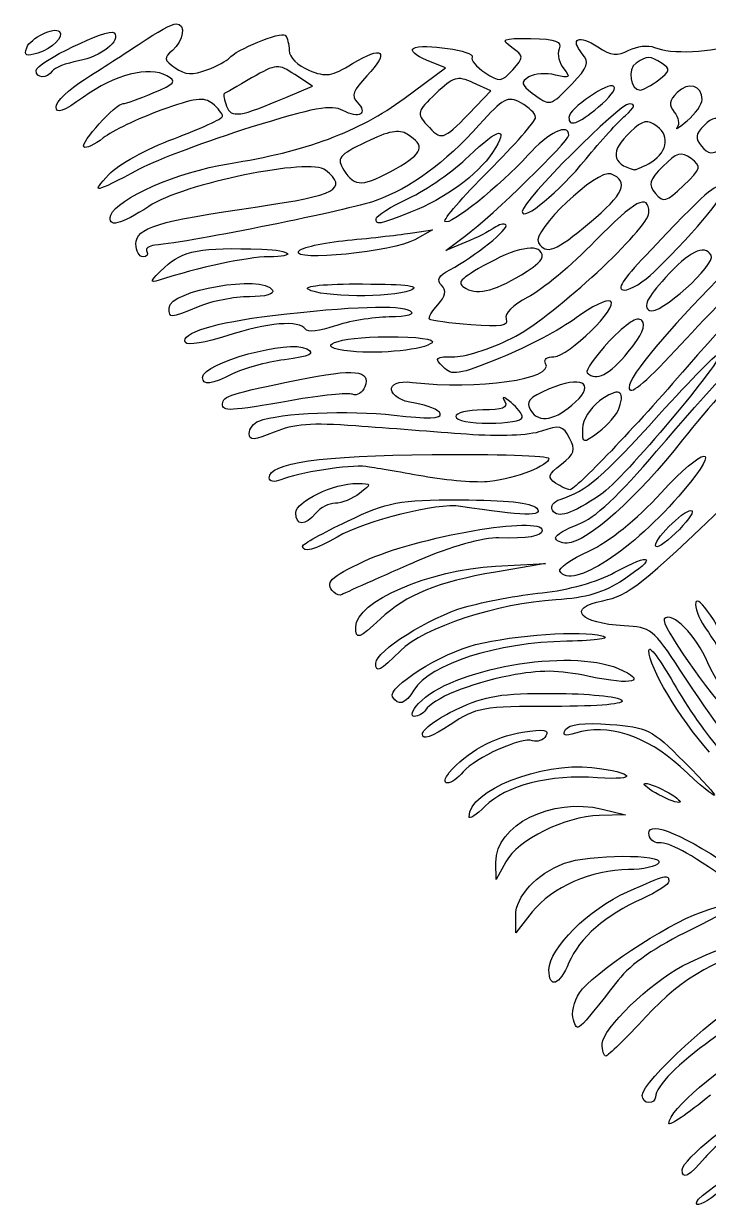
# Model space of a CAD drawing. Extents: x 10.1 to 90.6, y 31.5 to 101.4.
# Drawn here: x 10.08 to 37.27, y 54.15 to 101.17 of the extents above; entities that cross this region are included whole.
import ezdxf

# ---------------------------------------------------------------- set-up
doc = ezdxf.new("R2010")
doc.units = 0
doc.layers.get('0').update_dxf_attribs({"linetype": 'CONTINUOUS'})

msp = doc.modelspace()

# ---------------------------------------------------------------- linework, layer by layer
at = {"color": 7}
for points in [[(10.19687, 100.216076)], [(10.567639, 99.309666)], [(35.304891, 98.939376)], [(20.48895, 98.23922)], [(32.91459, 97.860011)], [(37.025972, 98.152175)], [(27.753469, 97.585146)], [(32.418819, 95.800447)], [(34.89557, 95.605891)], [(36.584956, 95.810528)], [(13.458767, 95.180856)], [(24.866648, 95.414804)], [(24.072234, 93.430429)], [(32.557482, 93.256629)], [(20.985957, 92.120712)], [(15.675621, 91.488948)], [(30.080659, 91.334458)], [(35.126967, 91.313767)], [(21.376188, 90.616167)], [(15.859305, 89.882901)], [(16.499565, 88.503868)], [(23.064177, 88.155981)], [(34.092965, 88.128861)], [(17.182222, 87.117928)], [(17.975972, 86.070493)], [(32.001534, 86.147492)], [(33.736187, 85.909743)], [(29.882222, 85.526679)], [(19.828055, 83.12908)], [(31.08284, 81.838752)], [(20.886389, 81.73611)], [(21.150972, 80.413601)], [(31.205138, 80.743436)], [(35.173888, 80.436368)], [(31.371985, 79.417749)], [(22.391206, 78.5862)], [(23.267639, 77.206684)], [(24.061389, 75.767832)], [(24.733018, 74.430117)], [(25.759037, 74.157525)], [(25.913472, 72.942384)], [(36.149836, 71.657496)], [(26.982055, 71.416217)], [(35.173888, 70.610116)], [(27.765555, 69.666789)], [(30.940555, 63.58945)], [(31.910263, 61.595897)], [(33.057222, 60.654544)], [(34.644722, 58.597588)], [(35.703055, 57.482412)], [(36.232222, 55.640541)], [(36.810074, 54.363781)]]:
    msp.add_lwpolyline(points, close=True, dxfattribs=at)
for points in [[(25.188162, 98.198046), (26.836756, 99.411671), (26.07422, 99.723358)], [(20.48895, 98.23922), (21.546723, 98.690097), (20.851284, 99.145767)], [(27.753469, 97.585146), (28.638939, 98.498718), (27.932687, 98.820507)], [(25.516597, 92.859852), (26.310347, 92.984675), (25.614194, 92.587194)], [(27.633263, 92.485636), (26.839513, 92.165017), (27.633263, 92.752765)], [(28.823888, 79.619967), (30.808263, 79.725861), (28.823888, 79.385311)], [(33.057222, 69.965618), (33.983263, 69.73824), (32.942318, 69.711157)], [(29.226108, 67.871994), (28.845076, 67.170533), (28.834493, 67.848636), (28.834482, 67.848636)], [(30.277215, 65.883105), (29.623507, 65.053864), (29.62057, 65.735348), (29.620572, 65.735351)]]:
    msp.add_lwpolyline(points, dxfattribs=at)
for points in [[(14.74256, 100.413889), (15.365278, 100.82947), (15.990356, 101.169491), (16.131623, 101.169491)], [(16.131623, 101.169491), (16.529424, 101.169491), (16.434716, 100.478915), (15.985821, 100.106364)], [(10.19687, 100.216076), (10.344031, 100.599573), (11.290435, 101.064055), (11.499231, 100.855259)], [(10.567639, 99.309656), (10.567639, 99.62547), (13.452013, 101.019144), (13.664941, 100.806216)], [(11.499231, 100.855259), (11.696653, 100.657837), (11.213079, 100.177481), (10.635449, 99.997226)], [(13.664941, 100.806216), (13.964606, 100.506551), (13.146011, 99.857896), (12.257921, 99.691291)], [(18.235169, 99.796981), (18.486226, 100.128655), (20.30048, 100.873454), (20.462553, 100.711381)], [(20.462553, 100.711381), (20.55014, 100.623793), (20.621805, 100.348293), (20.621805, 100.099159)], [(32.266104, 99.975694), (31.758316, 100.587543), (32.120866, 100.745962), (32.884232, 100.245786)], [(10.635449, 99.997226), (10.16992, 99.851953), (10.075268, 99.899184), (10.19687, 100.216076)], [(12.485868, 98.954926), (13.104331, 99.341773), (14.119842, 99.998308), (14.74256, 100.413889)], [(23.139072, 99.584293), (24.337085, 100.324706), (24.639408, 100.070396), (23.71198, 99.10237)], [(26.07422, 99.723358), (25.654823, 99.894787), (25.422681, 100.103646), (25.558343, 100.18749)], [(25.558343, 100.18749), (25.906569, 100.402705), (28.045714, 100.085832), (27.894653, 99.84141)], [(29.46622, 100.224717), (29.00821, 100.559621), (29.079896, 100.592641), (30.22731, 100.575295)], [(29.500954, 99.334653), (29.953122, 99.834293), (29.951741, 99.869696), (29.46622, 100.224717)], [(30.22731, 100.575295), (31.22748, 100.560161), (31.462678, 100.474431), (31.345021, 100.167824)], [(31.345021, 100.167824), (31.263063, 99.954247), (31.346873, 99.596252), (31.531303, 99.372277)], [(32.884232, 100.245786), (33.416171, 99.897245), (33.66561, 99.870355), (34.118486, 100.112727)], [(34.118486, 100.112727), (34.430658, 100.279795), (34.885127, 100.331162), (35.128417, 100.226873)], [(35.128417, 100.226873), (35.778236, 99.94832), (37.406884, 100.021192), (38.485191, 100.377064)], [(12.257921, 99.691291), (11.761613, 99.598184), (11.290301, 99.416439), (11.210558, 99.287415)], [(15.985821, 100.106364), (15.629618, 99.810745), (15.64258, 99.730584), (16.098169, 99.411475)], [(17.355331, 99.332926), (17.76352, 99.48812), (18.159447, 99.696945), (18.235169, 99.796981)], [(20.621805, 100.099159), (20.621805, 99.846619), (20.968515, 99.502579), (21.405364, 99.321628)], [(27.894653, 99.84141), (27.826147, 99.730565), (28.053588, 99.454123), (28.400076, 99.227095)], [(31.857431, 98.778674), (32.49155, 99.440553), (32.555288, 99.627246), (32.266104, 99.975694)], [(35.437183, 99.588378), (34.950204, 99.896239), (34.870255, 99.897504), (34.407729, 99.604624)], [(11.210558, 99.287415), (11.01606, 98.972709), (10.567639, 98.988224), (10.567639, 99.309666)], [(15.758478, 99.10399), (15.056626, 99.496769), (13.680565, 99.142008), (12.450959, 98.251285)], [(16.098169, 99.411475), (16.491062, 99.136282), (16.789131, 99.117658), (17.355331, 99.332926)], [(20.851284, 99.145767), (20.183563, 99.583274), (20.115036, 99.578052), (19.132053, 99.014746)], [(21.405364, 99.321628), (22.091074, 99.037598), (22.307574, 99.070401), (23.139072, 99.584293)], [(28.400076, 99.227095), (28.98289, 98.845222), (29.065313, 98.853276), (29.500954, 99.334653)], [(31.20294, 99.13022), (30.837928, 99.221062), (30.36226, 99.185981), (30.145895, 99.052264)], [(31.531303, 99.372277), (31.821361, 99.01999), (31.777062, 98.987332), (31.20294, 99.13022)], [(34.407729, 99.604624), (34.042072, 99.373089), (34.171983, 98.515842), (34.570273, 98.532053)], [(35.304891, 98.939387), (35.757718, 99.281581), (35.776527, 99.373849), (35.437183, 99.588378)], [(11.361389, 97.856786), (11.361389, 98.073916), (11.867404, 98.568079), (12.485868, 98.954926)], [(15.218813, 98.417179), (16.098708, 98.784823), (16.168984, 98.87426), (15.758478, 99.10399)], [(19.132053, 99.014746), (18.568967, 98.692065), (18.075694, 98.407074), (18.03589, 98.381434)], [(23.71198, 99.10237), (23.167862, 98.534432), (23.076506, 98.291457), (23.316756, 98.051207)], [(27.932687, 98.820507), (27.296306, 99.110464), (27.14861, 99.067731), (26.439694, 98.388546)], [(30.145895, 99.052264), (29.810263, 98.84483), (29.830009, 98.75057), (30.280385, 98.410228)], [(30.280385, 98.410228), (30.986278, 97.876799), (30.995427, 97.878937), (31.857431, 98.778674)], [(33.525137, 98.67311), (33.317058, 98.881187), (31.734305, 97.797816), (31.734305, 97.447314)], [(34.570273, 98.532053), (34.68398, 98.536683), (35.014559, 98.719976), (35.304891, 98.939376)], [(37.025972, 98.152175), (37.025972, 98.718775), (36.471971, 98.8768), (36.031122, 98.435951)], [(14.024409, 97.994491), (14.124933, 97.994491), (14.662415, 98.1847), (15.218813, 98.417179)], [(18.03589, 98.381434), (17.996083, 98.355796), (18.039938, 98.135631), (18.133367, 97.892185)], [(26.439694, 98.388546), (25.701869, 97.681664), (25.680049, 97.60485), (26.088801, 97.153185)], [(29.825857, 98.024656), (29.298694, 98.306787), (29.133858, 98.219839), (28.172212, 97.152381)], [(32.91459, 97.860011), (33.345467, 98.21214), (33.620213, 98.578035), (33.525137, 98.67311)], [(36.031122, 98.435951), (35.711458, 98.116287), (35.686391, 97.936497), (35.921926, 97.652697)], [(12.450959, 98.251285), (11.661283, 97.679248), (11.361389, 97.570666), (11.361389, 97.856786)], [(12.464765, 96.273755), (12.311611, 96.426909), (13.732439, 97.994491), (14.024409, 97.994491)], [(17.576539, 97.996613), (17.251575, 98.266308), (16.869281, 98.216297), (15.526018, 97.728363)], [(17.975972, 97.49278), (17.975972, 97.587565), (17.796227, 97.814289), (17.576539, 97.996613)], [(18.133367, 97.892185), (18.318473, 97.409804), (18.661767, 97.460382), (20.48895, 98.23922)], [(18.210282, 95.606836), (21.306709, 96.097439), (23.381087, 96.867752), (25.188162, 98.198046)], [(22.754765, 97.721187), (22.301079, 97.963993), (21.615723, 97.83866), (19.094085, 97.051736)], [(23.316756, 98.051207), (23.774681, 97.593282), (23.402328, 97.374623), (22.754765, 97.721187)], [(30.411388, 97.446891), (30.411388, 97.592311), (30.1479, 97.852304), (29.825857, 98.024656)], [(34.139627, 97.985688), (33.73904, 97.995134), (29.882222, 94.120047), (29.882222, 93.708101)], [(31.734305, 97.447314), (31.734305, 97.05422), (32.073892, 97.17296), (32.91459, 97.860011)], [(33.98125, 97.522668), (34.354902, 97.842184), (34.401871, 97.979497), (34.139627, 97.985688)], [(36.430659, 97.310713), (36.758081, 97.586379), (37.025972, 97.965035), (37.025972, 98.152175)], [(15.526018, 97.728363), (14.61792, 97.398499), (13.588863, 96.905048), (13.239224, 96.631805)], [(16.038455, 96.59992), (17.104088, 96.99621), (17.975972, 97.397996), (17.975972, 97.49278)], [(26.088801, 97.153185), (26.66923, 96.511816), (26.727915, 96.527043), (27.753469, 97.585146)], [(28.541819, 95.312923), (29.570082, 96.341187), (30.411388, 97.301473), (30.411388, 97.446891)], [(32.418819, 95.800447), (32.986006, 96.497849), (33.689102, 97.272848), (33.98125, 97.522668)], [(35.24463, 97.083121), (34.847231, 97.375731), (34.687618, 97.343894), (34.181701, 96.871092)], [(35.921926, 97.652697), (36.090064, 97.450103), (36.139366, 97.177505), (36.031487, 97.046926)], [(37.938734, 97.211761), (37.60039, 97.492561), (37.453819, 97.477397), (37.101566, 97.125147)], [(19.094085, 97.051736), (17.387716, 96.519233), (15.396285, 95.770052), (14.66868, 95.38689)], [(25.31322, 96.776791), (24.98711, 96.982497), (24.572138, 96.904112), (23.671954, 96.466768)], [(28.172212, 97.152381), (26.781059, 95.608159), (25.493642, 94.667319), (24.043217, 94.134927)], [(27.765409, 95.908352), (28.953672, 97.06152), (29.400728, 97.129521), (28.693039, 96.049452)], [(31.732458, 96.73772), (31.737168, 97.242757), (30.918497, 96.843797), (30.103688, 95.94397)], [(34.181701, 96.871092), (33.365347, 96.108179), (33.416169, 95.598385), (34.331386, 95.369547)], [(34.89557, 95.605891), (35.620127, 95.993662), (35.783758, 96.686153), (35.24463, 97.083121)], [(36.031487, 97.046926), (35.923612, 96.916343), (36.103237, 97.035046), (36.430659, 97.310713)], [(49.858263, 96.991681), (44.566044, 95.269579), (40.801028, 92.619306), (36.435967, 87.54345)], [(37.101566, 97.125147), (36.755287, 96.778866), (36.737052, 96.622828), (37.005117, 96.299827)], [(13.239224, 96.631805), (12.889588, 96.358559), (12.541079, 96.197439), (12.464765, 96.273755)], [(13.458767, 95.180856), (13.81196, 95.565053), (14.972819, 96.20363), (16.038455, 96.59992)], [(23.671954, 96.466768), (22.572621, 95.93267), (22.49618, 95.834949), (22.798747, 95.35046)], [(24.866648, 95.414804), (25.953636, 96.035585), (26.045261, 96.315033), (25.31322, 96.776791)], [(27.633263, 92.752765), (28.698494, 93.54154), (31.730143, 96.488697), (31.732458, 96.73772)], [(28.693039, 96.049452), (28.10795, 95.156491), (26.824898, 94.219035), (25.445096, 93.676356)], [(30.103688, 95.94397), (28.997153, 94.721979), (26.996239, 93.119361), (26.809824, 93.305776)], [(36.584956, 95.810528), (36.188412, 96.10049), (36.024386, 96.054841), (35.469695, 95.500148)], [(37.005117, 96.299827), (37.270947, 95.979522), (37.43489, 95.963478), (37.842285, 96.217901)], [(13.540166, 93.56272), (13.749047, 94.213161), (16.20851, 95.289672), (18.210282, 95.606836)], [(22.07169, 95.353074), (21.468001, 95.854091), (16.413719, 94.817028), (15.045108, 93.911325)], [(25.372476, 94.233137), (26.081647, 94.565486), (27.158466, 95.319334), (27.765409, 95.908352)], [(29.882222, 93.708101), (29.882222, 93.27551), (31.349945, 94.48618), (32.418819, 95.800447)], [(34.331386, 95.369547), (34.377334, 95.358064), (34.631217, 95.464413), (34.89557, 95.605891)], [(35.469695, 95.500148), (34.91584, 94.946293), (34.871353, 94.787151), (35.169845, 94.42749)], [(36.285109, 94.737873), (36.996555, 95.419479), (37.017463, 95.494274), (36.584956, 95.810528)], [(14.66868, 95.38689), (12.810917, 94.408577), (12.737278, 94.396039), (13.458767, 95.180856)], [(19.365035, 93.898463), (22.502937, 94.351959), (22.973345, 94.604766), (22.07169, 95.353074)], [(22.798747, 95.35046), (23.223075, 94.671004), (23.583916, 94.682231), (24.866648, 95.414804)], [(26.809824, 93.305776), (26.734156, 93.381444), (27.513553, 94.28466), (28.541819, 95.312923)], [(33.402569, 95.199528), (32.857197, 95.408808), (30.242375, 92.92576), (30.525582, 92.467525)], [(32.557482, 93.256629), (33.918927, 94.396497), (34.144397, 94.91486), (33.402569, 95.199528)], [(41.841909, 94.554908), (40.911124, 94.554908), (34.109255, 87.646804), (34.122685, 86.715118)], [(37.840481, 94.674375), (37.572228, 94.840163), (37.252053, 94.556159), (34.786959, 91.965836)], [(35.126967, 91.313767), (36.924075, 93.075982), (38.090118, 94.520091), (37.840481, 94.674375)], [(35.169845, 94.42749), (35.485149, 94.047572), (35.597116, 94.078735), (36.285109, 94.737873)], [(24.043217, 94.134927), (23.061968, 93.774749), (16.760672, 92.502135), (15.283416, 92.36579)], [(24.072234, 93.430429), (24.078187, 93.539569), (24.663308, 93.900789), (25.372476, 94.233137)], [(34.909305, 93.65887), (34.909305, 94.45317), (34.359646, 94.163907), (32.782854, 92.539799)], [(15.045108, 93.911325), (13.928151, 93.172156), (13.373482, 93.043674), (13.540166, 93.56272)], [(14.536389, 92.417723), (14.536389, 93.067111), (15.359836, 93.319626), (19.365035, 93.898463)], [(25.445096, 93.676356), (24.165979, 93.173277), (24.057113, 93.153775), (24.072234, 93.430429)], [(29.628002, 88.760946), (31.188753, 89.592817), (34.909305, 93.043288), (34.909305, 93.65887)], [(27.009545, 91.396643), (27.989869, 91.915853), (29.381151, 93.027505), (29.234358, 93.174299)], [(29.234358, 93.174299), (29.161155, 93.247504), (28.949555, 93.194645), (28.764137, 93.056826)], [(30.525582, 92.467525), (30.827977, 91.978239), (31.205874, 92.124998), (32.557482, 93.256629)], [(22.939693, 92.565874), (23.920427, 92.658909), (25.080035, 92.791201), (25.516597, 92.859852)], [(28.764137, 93.056826), (28.578717, 92.919013), (28.069826, 92.661978), (27.633263, 92.485636)], [(14.816585, 91.909075), (14.662476, 91.909075), (14.536389, 92.137966), (14.536389, 92.417723)], [(15.283416, 92.36579), (15.039438, 92.343274), (14.897638, 92.2313), (14.968303, 92.11696)], [(15.675621, 91.488948), (16.412782, 92.168864), (17.084628, 92.294382), (19.538329, 92.210604)], [(19.538329, 92.210604), (20.738492, 92.169626), (20.960668, 91.909075), (19.795448, 91.909075)], [(25.614194, 92.587194), (24.777695, 92.109584), (20.726737, 91.701284), (20.985957, 92.120712)], [(20.985957, 92.120712), (21.079775, 92.272514), (21.958957, 92.472838), (22.939693, 92.565874)], [(30.675972, 91.911196), (30.675972, 92.445396), (29.789054, 92.34106), (28.544454, 91.660446)], [(32.782854, 92.539799), (31.858781, 91.587995), (30.653416, 90.580027), (30.104265, 90.299873)], [(37.378778, 91.97522), (37.11303, 92.416686), (36.507634, 92.117487), (35.572697, 91.082625)], [(35.974949, 88.204908), (36.989774, 89.296314), (38.785858, 91.171548), (39.966249, 92.372095)], [(14.968303, 92.11696), (15.038967, 92.002623), (14.970684, 91.909075), (14.816585, 91.909075)], [(19.795448, 91.909075), (18.984881, 91.909075), (16.976786, 91.477891), (15.46243, 90.978678)], [(30.080659, 91.334458), (30.408081, 91.538449), (30.675972, 91.797981), (30.675972, 91.911196)], [(34.786959, 91.965836), (33.860804, 90.992629), (33.608179, 90.586163), (33.929471, 90.586163)], [(34.936441, 89.775639), (35.311252, 89.543991), (37.600967, 91.606119), (37.378778, 91.97522)], [(15.46243, 90.978678), (15.046905, 90.8417), (15.092688, 90.951283), (15.675621, 91.488948)], [(15.859305, 89.882901), (15.859305, 90.584091), (19.568518, 91.220229), (19.960347, 90.58624)], [(26.675202, 90.776925), (26.465758, 90.986372), (26.558108, 91.157547), (27.009545, 91.396643)], [(28.544454, 91.660446), (27.356372, 91.010737), (27.23805, 90.876104), (27.651699, 90.644615)], [(27.651699, 90.644615), (28.143491, 90.369395), (28.856842, 90.571992), (30.080659, 91.334458)], [(33.929471, 90.586163), (34.179986, 90.586163), (34.71886, 90.913585), (35.126967, 91.313767)], [(35.217044, 84.182535), (39.430817, 89.132532), (42.08862, 91.590855), (42.922092, 91.30928)], [(21.376188, 90.616167), (21.164061, 90.750594), (22.040811, 90.837549), (23.532222, 90.83)], [(23.532222, 90.83), (25.373701, 90.820687), (25.879896, 90.750827), (25.425416, 90.568735)], [(26.528842, 90.006064), (26.84422, 90.354557), (26.884649, 90.567481), (26.675202, 90.776925)], [(35.572697, 91.082625), (34.827149, 90.257395), (34.672143, 89.938982), (34.936441, 89.775639)], [(19.04142, 90.321657), (18.446076, 90.321657), (17.531541, 90.143063), (17.009118, 89.924782)], [(19.960347, 90.58624), (20.059182, 90.42632), (19.695676, 90.321657), (19.04142, 90.321657)], [(25.425416, 90.568735), (24.674495, 90.267872), (21.874049, 90.300678), (21.376188, 90.616167)], [(30.104265, 90.299873), (29.494866, 89.98898), (29.15852, 89.653142), (29.241083, 89.437991)], [(42.36552, 90.744873), (41.192069, 90.135853), (38.295202, 87.240528), (36.250441, 84.633046)], [(17.009118, 89.924782), (15.85421, 89.442229), (15.859305, 89.442414), (15.859305, 89.882901)], [(19.960347, 89.574132), (23.09308, 89.945541), (25.031476, 90.011258), (25.428591, 89.75952)], [(26.201725, 89.426735), (26.141982, 89.480549), (26.289186, 89.741248), (26.528842, 90.006064)], [(31.135828, 87.940325), (31.720332, 87.940325), (33.744387, 89.928113), (33.385644, 90.149828)], [(33.385644, 90.149828), (33.248857, 90.234368), (32.634542, 89.934068), (32.020499, 89.482496)], [(16.499565, 88.503868), (16.272664, 88.871004), (17.667166, 89.302259), (19.960347, 89.574132)], [(21.264634, 89.028881), (21.031097, 89.406754), (19.757607, 89.300272), (18.144057, 88.767957)], [(24.590555, 89.520345), (23.935712, 89.511719), (22.952089, 89.344876), (22.404727, 89.14956)], [(25.428591, 89.75952), (25.652077, 89.617849), (25.345226, 89.530275), (24.590555, 89.520345)], [(27.843348, 89.207187), (27.000197, 89.274123), (26.261465, 89.372919), (26.201725, 89.426735)], [(29.241083, 89.437991), (29.347279, 89.161247), (29.046858, 89.11164), (27.843348, 89.207187)], [(32.020499, 89.482496), (31.406457, 89.030924), (30.057132, 88.316797), (29.021998, 87.895546)], [(34.635673, 89.378123), (34.456095, 89.557701), (34.0312, 89.286794), (33.337733, 88.550575)], [(34.092965, 88.128861), (34.637588, 88.789587), (34.815251, 89.198545), (34.635673, 89.378123)], [(22.404727, 89.14956), (21.854975, 88.95339), (21.344674, 88.899376), (21.264634, 89.028881)], [(18.144057, 88.767957), (17.318202, 88.495505), (16.578181, 88.376667), (16.499565, 88.503868)], [(17.182222, 87.117928), (17.182222, 87.694318), (20.626663, 88.641216), (21.317337, 88.254697)], [(23.064177, 88.155981), (21.436463, 88.312718), (22.502585, 88.734157), (24.526794, 88.734157)], [(26.297118, 88.496674), (26.001602, 88.217465), (24.294219, 88.03754), (23.064177, 88.155981)], [(24.526794, 88.734157), (25.731082, 88.734157), (26.446846, 88.638139), (26.297118, 88.496674)], [(27.2088, 87.940325), (27.692556, 87.940325), (28.781198, 88.309603), (29.628002, 88.760946)], [(33.337733, 88.550575), (32.770704, 87.94859), (32.376404, 87.386422), (32.46151, 87.301313)], [(21.317337, 88.254697), (21.668799, 88.058009), (21.474042, 87.961716), (20.435989, 87.81895)], [(26.73459, 87.53498), (26.370519, 87.899049), (26.418805, 87.940325), (27.2088, 87.940325)], [(30.80857, 87.675246), (30.718464, 87.82104), (30.865731, 87.940325), (31.135828, 87.940325)], [(32.46151, 87.301313), (32.818308, 86.944515), (33.331153, 87.204651), (34.092965, 88.128861)], [(37.745919, 88.102337), (37.952103, 87.896152), (33.865598, 83.036693), (33.005048, 82.464743)], [(34.122685, 86.715118), (34.12766, 86.370284), (34.688484, 86.821362), (35.974949, 88.204908)], [(35.307828, 85.626863), (36.590563, 87.046586), (37.687705, 88.16055), (37.745919, 88.102337)], [(20.435989, 87.81895), (19.703111, 87.718151), (18.776652, 87.46612), (18.377192, 87.258877)], [(20.982353, 87.02149), (23.228073, 87.478635), (23.881332, 87.410208), (23.625908, 86.74459)], [(25.516597, 86.919416), (28.091691, 86.611645), (31.192224, 87.054481), (30.80857, 87.675246)], [(29.021998, 87.895546), (27.331575, 87.207624), (27.098659, 87.170908), (26.73459, 87.53498)], [(36.435967, 87.54345), (34.395328, 85.170518), (31.988837, 82.647494), (31.771119, 82.652709)], [(18.377192, 87.258877), (17.540918, 86.825013), (17.182222, 86.782704), (17.182222, 87.117928)], [(17.975972, 86.070493), (17.975972, 86.370671), (18.32037, 86.47961), (20.982353, 87.02149)], [(25.627854, 86.088241), (24.445622, 86.261056), (24.338651, 87.060201), (25.516597, 86.919416)], [(32.001534, 86.147492), (32.815033, 86.905383), (32.210444, 87.197626), (30.946087, 86.657667)], [(23.625908, 86.74459), (23.536823, 86.512437), (23.318404, 86.378341), (23.140533, 86.446595)], [(30.946087, 86.657667), (30.128636, 86.308568), (30.000435, 86.156353), (30.223299, 85.799493)], [(33.736187, 85.909743), (33.980041, 86.631822), (33.702403, 86.727564), (32.951341, 86.180388)], [(20.727282, 86.202425), (18.229043, 85.762185), (17.975972, 85.750051), (17.975972, 86.070493)], [(23.140533, 86.446595), (22.962664, 86.514853), (21.876698, 86.404974), (20.727282, 86.202425)], [(26.625426, 85.675216), (26.574517, 85.829619), (26.125612, 86.015481), (25.627854, 86.088241)], [(29.18559, 86.154387), (29.331518, 85.911489), (29.099076, 85.823658), (28.310337, 85.823658)], [(29.434557, 86.121991), (29.130376, 86.368729), (29.050578, 86.379114), (29.18559, 86.154387)], [(29.882222, 85.526679), (29.882222, 85.65438), (29.680773, 85.922271), (29.434557, 86.121991)], [(30.223299, 85.799493), (30.547159, 85.28091), (31.210763, 85.410778), (32.001534, 86.147492)], [(32.951341, 86.180388), (32.57714, 85.907772), (32.27642, 85.42246), (32.271785, 85.083703)], [(19.413313, 85.383317), (20.262025, 85.708998), (22.986977, 85.82778), (24.794375, 85.617878)], [(24.794375, 85.617878), (26.125448, 85.463295), (26.689476, 85.480959), (26.625426, 85.675216)], [(28.310337, 85.823658), (27.719663, 85.823658), (27.236388, 85.704595), (27.236388, 85.559075)], [(31.386806, 82.273222), (32.426905, 82.598353), (33.06341, 83.142754), (35.307828, 85.626863)], [(32.918278, 84.951411), (33.278421, 85.212865), (33.64648, 85.644114), (33.736187, 85.909743)], [(19.034305, 84.88281), (19.034305, 85.078096), (19.204859, 85.303323), (19.413313, 85.383317)], [(23.267639, 85.190327), (21.524548, 85.321063), (20.795502, 85.265514), (20.026493, 84.943373)], [(27.671641, 84.857926), (26.486366, 84.947977), (24.504566, 85.097556), (23.267639, 85.190327)], [(27.236388, 85.559075), (27.236388, 85.413554), (27.831701, 85.294491), (28.559305, 85.294491)], [(28.559305, 85.294491), (29.286909, 85.294491), (29.882222, 85.398975), (29.882222, 85.526679)], [(31.764084, 84.70968), (31.501906, 85.199569), (31.368772, 85.231774), (30.646566, 84.98001)], [(20.026493, 84.943373), (19.226557, 84.608278), (19.034305, 84.596544), (19.034305, 84.88281)], [(30.646566, 84.98001), (30.150432, 84.807057), (28.975727, 84.75885), (27.671641, 84.857926)], [(31.434992, 83.667629), (31.963283, 84.077217), (32.014972, 84.240891), (31.764084, 84.70968)], [(32.271785, 85.083703), (32.263609, 84.485372), (32.273637, 84.48334), (32.918278, 84.951411)], [(36.250441, 84.633046), (34.479714, 82.375015), (32.42732, 80.539426), (31.668159, 80.534817)], [(32.118414, 81.285112), (32.740915, 81.510211), (33.727477, 82.432713), (35.217044, 84.182535)], [(35.39535, 82.533151), (37.126669, 84.422581), (37.87983, 84.497659), (36.290343, 82.622366)], [(19.828055, 83.12908), (19.828055, 83.721922), (21.833589, 84.008923), (26.302063, 84.055548)], [(26.302063, 84.055548), (28.853365, 84.082168), (30.940743, 84.011704), (30.940677, 83.898962)], [(30.940677, 83.898962), (30.940507, 83.612384), (29.658284, 83.111155), (28.591052, 82.980482)], [(23.664514, 83.575115), (23.041611, 83.656924), (20.954284, 83.333765), (20.291076, 83.052838)], [(25.945217, 83.188299), (24.981872, 83.362824), (23.955555, 83.536891), (23.664514, 83.575115)], [(31.205138, 82.919239), (30.867609, 83.142468), (30.901979, 83.254376), (31.434992, 83.667629)], [(20.291076, 83.052838), (20.022942, 82.93926), (19.828055, 82.971352), (19.828055, 83.12908)], [(20.886389, 81.736131), (20.886389, 82.194654), (22.395466, 82.917797), (23.325286, 82.904841)], [(23.325286, 82.904841), (23.91319, 82.896639), (23.915569, 82.886188), (23.415506, 82.507966)], [(28.591052, 82.980482), (28.099189, 82.920258), (26.908564, 83.013775), (25.945217, 83.188299)], [(31.771119, 82.652709), (31.67811, 82.654825), (31.42342, 82.774877), (31.205138, 82.919239)], [(23.415506, 82.507966), (23.133029, 82.294299), (22.701124, 82.119491), (22.455715, 82.119491)], [(33.005048, 82.464743), (31.812619, 81.672213), (31.290794, 81.502274), (31.08284, 81.838752)], [(36.290343, 82.622366), (34.27131, 80.240293), (31.841911, 78.657389), (31.371985, 79.417749)], [(32.527319, 80.215608), (33.3267, 80.582331), (34.409605, 81.457385), (35.39535, 82.533151)], [(22.455715, 82.119491), (22.210306, 82.119491), (21.861294, 81.940897), (21.680139, 81.722616)], [(27.432325, 81.994013), (26.503241, 82.138126), (23.666249, 81.432183), (22.524911, 80.772873)], [(22.93691, 81.405788), (24.582647, 82.18537), (24.934704, 82.251783), (27.421597, 82.251783)], [(27.421597, 82.251783), (29.238787, 82.251783), (30.229209, 82.14292), (30.453616, 81.918514)], [(30.453616, 81.918514), (30.782321, 81.589809), (29.89525, 81.611975), (27.432325, 81.994013)], [(31.08284, 81.838752), (30.986137, 81.995222), (31.122922, 82.190733), (31.386806, 82.273222)], [(33.078682, 78.247637), (34.103887, 78.452678), (34.649976, 78.883113), (38.101013, 82.206314)], [(35.173888, 80.436381), (35.173888, 80.776847), (36.450659, 81.989261), (36.625295, 81.814628)], [(21.680139, 81.722616), (21.254133, 81.209311), (20.886389, 81.215566), (20.886389, 81.73611)], [(21.150972, 80.413601), (21.150972, 80.494008), (21.954644, 80.940492), (22.93691, 81.405788)], [(23.598368, 79.817738), (25.693995, 80.793979), (30.675972, 81.655777), (30.675972, 81.042042)], [(36.625295, 81.814628), (36.69711, 81.742812), (36.399922, 81.343034), (35.964879, 80.926236)], [(30.675972, 81.042042), (30.675972, 80.805808), (30.072253, 80.701356), (28.95618, 80.744486)], [(31.205138, 80.743436), (31.205138, 80.859723), (31.616113, 81.103478), (32.118414, 81.285112)], [(35.964879, 80.926236), (35.529835, 80.509422), (35.173888, 80.28899), (35.173888, 80.436368)], [(22.524911, 80.772873), (21.651249, 80.268194), (21.150972, 80.137376), (21.150972, 80.413601)], [(28.95618, 80.744486), (28.360219, 80.767505), (26.968283, 80.377922), (25.78118, 79.855819)], [(31.668159, 80.534817), (31.413498, 80.533229), (31.205138, 80.627149), (31.205138, 80.743436)], [(31.371985, 79.417749), (31.301052, 79.53252), (31.820953, 79.891557), (32.527319, 80.215608)], [(33.560478, 79.374992), (35.051376, 80.188538), (35.281137, 79.991815), (33.904261, 79.080643)], [(22.391206, 78.5862), (22.01938, 78.958027), (22.243323, 79.186492), (23.598368, 79.817738)], [(23.267639, 77.206684), (23.267639, 78.208981), (26.192996, 79.479571), (28.823888, 79.619967)], [(25.78118, 79.855819), (25.344618, 79.663814), (24.51118, 79.297199), (23.929097, 79.04112)], [(23.929097, 79.04112), (23.347014, 78.78504), (22.80379, 78.536996), (22.721936, 78.489911)], [(28.823888, 79.385311), (26.499788, 78.986459), (25.270156, 78.486585), (24.246192, 77.524364)], [(30.675972, 78.560999), (31.701576, 78.667409), (32.865896, 78.995974), (33.560478, 79.374992)], [(33.904261, 79.080643), (33.125614, 78.565359), (32.424304, 78.357397), (31.216875, 78.28375)], [(22.721936, 78.489911), (22.640079, 78.442825), (22.491251, 78.486153), (22.391206, 78.5862)], [(27.590134, 77.989986), (28.34146, 78.205904), (29.730086, 78.46286), (30.675972, 78.560999)], [(38.287883, 76.00828), (37.532564, 77.573531), (36.761388, 78.62511), (36.761388, 78.089813)], [(31.216875, 78.28375), (28.911677, 78.14314), (25.953477, 77.173119), (25.038, 76.257642)], [(33.933839, 77.250758), (32.150148, 77.338248), (31.620262, 77.955952), (33.078682, 78.247637)], [(36.761388, 78.089813), (36.761388, 77.871532), (36.969748, 77.40899), (37.224409, 77.061944)], [(24.061389, 75.767832), (24.061389, 76.244207), (26.198635, 77.590094), (27.590134, 77.989986)], [(37.254585, 75.779437), (36.778909, 76.883969), (35.832254, 77.838967), (35.521291, 77.528007)], [(24.246192, 77.524364), (23.395022, 76.724518), (23.267639, 76.683164), (23.267639, 77.206684)], [(36.155064, 75.490768), (35.097966, 77.110071), (34.985516, 77.199172), (33.933839, 77.250758)], [(35.521291, 77.528007), (35.341896, 77.348609), (37.339595, 74.459663), (38.187125, 73.672851)], [(28.030138, 76.503488), (29.598027, 76.890176), (32.229631, 77.073003), (33.048001, 76.852095)], [(33.048001, 76.852095), (33.437409, 76.746976), (32.873561, 76.660216), (31.648733, 76.636787)], [(37.224409, 77.061944), (37.479071, 76.714898), (37.985086, 75.859905), (38.348888, 75.16196)], [(25.038, 76.257642), (24.224301, 75.443943), (24.061389, 75.362234), (24.061389, 75.767832)], [(24.733018, 74.430117), (24.502457, 74.803172), (26.674757, 76.169208), (28.030138, 76.503488)], [(31.648733, 76.636787), (28.867201, 76.58358), (26.230118, 75.740175), (25.577412, 74.695029)], [(25.759037, 74.157525), (27.01445, 75.544741), (31.763994, 76.381054), (33.689229, 75.553893)], [(37.317974, 72.229263), (36.106571, 73.605491), (34.907241, 75.618798), (34.913385, 76.265836)], [(34.913385, 76.265836), (34.915501, 76.50217), (35.354749, 75.921627), (35.889208, 74.975741)], [(40.035522, 72.319155), (39.542638, 72.336962), (37.807125, 74.49643), (37.254585, 75.779437)], [(29.380336, 75.266801), (27.788687, 74.953664), (26.313951, 74.351346), (26.035408, 73.900654)], [(32.538837, 75.238036), (31.295435, 75.501905), (30.607204, 75.508173), (29.380336, 75.266801)], [(33.689229, 75.553893), (34.893628, 75.036434), (34.281197, 74.868283), (32.538837, 75.238036)], [(38.643253, 72.329908), (38.349007, 72.329908), (37.58451, 73.301085), (36.155064, 75.490768)], [(35.889208, 74.975741), (36.423666, 74.029856), (37.254236, 72.839231), (37.734917, 72.329908)], [(25.577412, 74.695029), (25.225333, 74.131263), (24.967679, 74.050427), (24.733018, 74.430117)], [(27.283074, 73.938326), (28.434427, 74.476793), (29.04577, 74.576771), (31.119461, 74.565711)], [(33.837806, 74.301128), (33.996746, 74.142272), (32.991369, 74.049699), (31.107171, 74.049699)], [(31.119461, 74.565711), (32.476189, 74.558461), (33.699445, 74.439412), (33.837806, 74.301128)], [(25.592265, 73.652825), (25.43278, 73.652825), (25.507826, 73.87994), (25.759037, 74.157525)], [(26.035408, 73.900654), (25.951167, 73.764346), (25.751751, 73.652825), (25.592265, 73.652825)], [(25.913472, 72.942384), (25.913472, 73.137855), (26.529792, 73.58603), (27.283074, 73.938326)], [(31.107171, 74.049699), (28.293229, 74.049699), (28.062589, 74.008438), (27.019224, 73.318341)], [(31.60264, 73.124671), (31.736726, 73.341627), (32.314459, 73.409879), (33.370369, 73.333499)], [(36.149836, 71.657496), (34.819738, 72.884168), (33.247565, 73.38768), (31.991885, 72.989144)], [(27.019224, 73.318341), (26.280272, 72.829589), (25.913472, 72.704878), (25.913472, 72.942384)], [(26.982055, 71.416217), (27.655766, 72.227993), (28.768963, 72.844038), (29.884447, 73.022412)], [(29.884447, 73.022412), (30.746827, 73.160311), (30.973369, 73.126222), (30.822019, 72.881331)], [(31.991885, 72.989144), (31.564606, 72.853531), (31.458003, 72.890647), (31.60264, 73.124671)], [(33.370369, 73.333499), (34.848221, 73.226602), (35.018192, 73.140763), (36.310022, 71.848932)], [(30.293342, 72.684704), (29.866325, 72.848568), (28.00309, 72.011781), (27.534719, 71.445797)], [(30.822019, 72.881331), (30.712254, 72.703727), (30.474349, 72.615245), (30.293342, 72.684704)], [(27.765555, 69.666789), (27.765555, 70.707022), (30.616821, 71.845202), (32.650753, 71.616882)], [(32.650753, 71.616882), (34.359419, 71.425075), (34.539073, 71.094021), (32.868939, 71.214827)], [(36.310022, 71.848932), (37.987605, 70.17135), (37.889027, 70.053536), (36.149836, 71.657496)], [(26.907011, 71.006991), (26.76149, 71.006991), (26.795259, 71.191144), (26.982055, 71.416217)], [(27.534719, 71.445797), (27.335001, 71.204455), (27.052532, 71.006991), (26.907011, 71.006991)], [(32.868939, 71.214827), (30.972157, 71.352029), (29.229825, 70.907815), (28.396599, 70.074589)], [(35.173888, 70.610116), (34.810086, 70.818084), (34.631492, 70.98824), (34.777013, 70.98824)], [(34.777013, 70.98824), (34.922534, 70.98824), (35.339253, 70.818084), (35.703055, 70.610116)], [(36.09993, 70.231992), (35.954409, 70.231992), (35.53769, 70.402148), (35.173888, 70.610116)], [(35.703055, 70.610116), (36.066857, 70.402148), (36.245451, 70.231992), (36.09993, 70.231992)], [(28.396599, 70.074589), (28.049524, 69.727514), (27.765555, 69.544004), (27.765555, 69.666789)], [(28.834482, 67.848636), (28.811331, 69.329665), (31.058697, 70.45633), (33.057222, 69.965618)], [(32.942318, 69.711157), (31.572174, 69.67551), (29.703392, 68.750643), (29.226108, 67.871994)], [(34.909305, 69.009114), (34.909305, 69.543443), (36.354057, 68.923567), (38.466361, 67.482942)], [(35.30977, 68.625741), (35.089515, 68.625741), (34.909305, 68.79826), (34.909305, 69.009114)], [(31.553092, 67.814367), (32.512894, 68.178026), (35.528795, 68.19219), (35.30618, 67.831989)], [(38.176994, 67.075439), (36.370916, 68.303524), (35.77499, 68.625741), (35.30977, 68.625741)], [(29.620572, 65.735351), (29.617265, 66.504569), (30.444236, 67.394233), (31.553092, 67.814367)], [(35.30618, 67.831989), (35.216243, 67.686468), (34.675845, 67.567405), (34.105294, 67.567405)], [(34.105294, 67.567405), (32.653719, 67.567405), (31.048066, 66.860941), (30.277215, 65.883105)], [(34.056513, 66.684985), (35.608734, 67.371449), (35.703055, 67.394603), (35.703055, 67.08916)], [(35.703055, 67.08916), (35.703055, 66.971643), (35.224487, 66.664351), (34.639573, 66.406289)], [(30.940555, 63.58945), (30.940555, 64.423629), (32.543123, 66.015693), (34.056513, 66.684985)], [(34.639573, 66.406289), (33.211474, 65.77621), (32.137996, 64.837834), (31.736525, 63.868599)], [(36.960151, 65.867293), (38.898195, 66.558935), (38.71422, 66.208754), (36.602607, 65.186745)], [(32.15173, 62.666846), (32.647006, 63.422734), (35.579479, 65.374562), (36.960151, 65.867293)], [(36.602607, 65.186745), (35.18898, 64.502557), (34.198277, 63.818466), (33.69219, 63.177079)], [(36.245046, 63.737583), (37.84051, 64.562628), (39.978782, 65.188727), (40.398621, 64.953774)], [(39.77299, 64.537857), (37.790067, 64.168827), (36.258384, 63.300769), (34.788208, 61.7128)], [(31.736525, 63.868599), (31.360682, 62.961234), (30.940555, 62.813896), (30.940555, 63.58945)], [(33.057222, 60.654544), (33.057222, 61.226777), (34.973445, 63.080011), (36.245046, 63.737583)], [(33.69219, 63.177079), (31.969157, 60.993385), (32.0977, 61.107447), (31.910263, 61.595897)], [(41.391597, 63.034638), (38.972085, 62.175999), (35.173888, 59.420546), (35.173888, 58.52392)], [(31.910263, 61.595897), (31.816768, 61.839541), (31.925424, 62.321466), (32.15173, 62.666846)], [(34.644722, 58.597588), (34.644722, 59.13605), (37.723694, 61.953582), (39.042319, 62.621779)], [(34.788208, 61.7128), (33.997045, 60.858252), (33.283917, 60.159074), (33.203475, 60.159074)], [(33.203475, 60.159074), (33.123037, 60.159074), (33.057222, 60.382036), (33.057222, 60.654544)], [(35.703055, 57.482412), (35.703055, 58.005842), (37.799973, 59.810708), (39.195274, 60.488248)], [(34.909305, 58.306991), (34.763784, 58.306991), (34.644722, 58.437759), (34.644722, 58.597588)], [(35.173888, 58.52392), (35.173888, 58.404609), (35.054826, 58.306991), (34.909305, 58.306991)], [(37.356701, 58.603081), (36.447196, 57.859329), (35.703055, 57.355028), (35.703055, 57.482412)], [(36.232222, 55.640541), (36.232222, 56.034032), (38.377955, 57.772062), (39.695379, 58.445675)], [(36.810074, 54.363781), (36.964318, 54.841667), (40.958712, 57.089429), (42.618361, 57.632275)], [(38.521674, 57.252563), (38.107382, 57.040613), (37.48999, 56.536307), (37.149693, 56.131886)], [(37.149693, 56.131886), (36.50823, 55.36955), (36.232222, 55.221735), (36.232222, 55.640541)], [(37.5857, 54.66534), (37.067239, 54.275749), (36.740682, 54.148786), (36.810074, 54.363781)]]:
    msp.add_open_spline(points, degree=3, dxfattribs=at)

doc.saveas('drawing.dxf')
